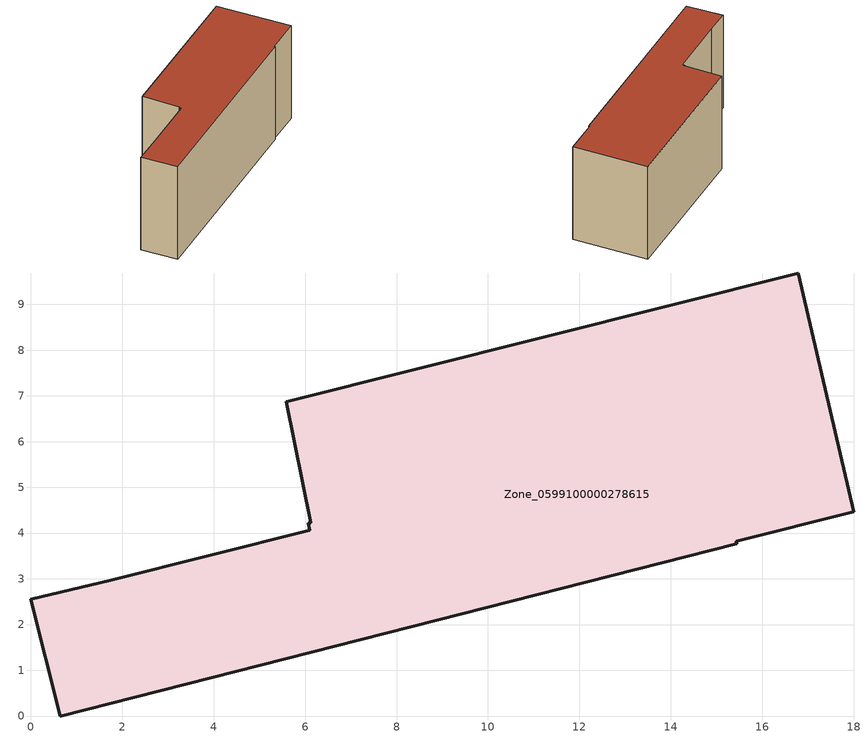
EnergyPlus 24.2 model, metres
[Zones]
Zone_0599100000278615
 floor ground (C_G): 18,4.47 15.43,3.83 15.45,3.77 0.64,0 0,2.55 1.75,2.96 6.11,4.07 6.07,4.22 6.12,4.23 5.59,6.87 16.78,9.69 z0
 wall outside (C_F): 0,2.55 0.64,0 15.45,3.77 15.43,3.83 18,4.47 16.78,9.69 5.59,6.87 6.12,4.23 6.07,4.22 6.11,4.07 1.75,2.96 0,2.55 z0:7.18
 roof outside (C_R): 5.59,6.87 6.12,4.23 6.07,4.22 6.11,4.07 1.75,2.96 0,2.55 0.64,0 15.45,3.77 15.43,3.83 18,4.47 16.78,9.69 z7.18
[BUILDING]
Pand.0599100000278615: North Axis=0; Terrain=City; Loads Convergence Tolerance Value=0.04; Temperature Convergence Tolerance Value=0.4; Solar Distribution=FullExterior; Maximum Number of Warmup Days=25; Minimum Number of Warmup Days=1
[Site:Location]
Rotterdam.The.Hague.AP_ZH_NLD Design_Conditions: Latitude=51.96; Longitude=4.45; Time Zone=1; Elevation=-4.5
[SITE:GROUNDTEMPERATURE:BUILDINGSURFACE]
18, 18, 18, 18, 18, 18, 18, 18, 18, 18, 18, 18
[MATERIAL] Thermal Absorptance=0.9; Solar Absorptance=0.7; Visible Absorptance=0.7
Name | Roughness | Thickness | Conductivity | Density | Specific Heat
G.TI.1975-1991 | MediumSmooth | 0.15 | 0.288461 | 540 | 1210
F.TI.1975-1991 | Rough | 0.3 | 0.230769 | 1920 | 840
R.TI.1975-1991 | MediumRough | 0.2 | 0.153846 | 1500 | 1000
[CONSTRUCTION]
C_G: G.TI.1975-1991
C_F: F.TI.1975-1991
C_R: R.TI.1975-1991
[ZONE]
Zone_0599100000278615: Type=1; Multiplier=1; Ceiling Height=Autocalculate; Volume=Autocalculate; Floor Area=autocalculate; Part of Total Floor Area=Yes
[ZONEINFILTRATION:DESIGNFLOWRATE]
Infil_Zone_0599100000278615: Zone or ZoneList or Space or SpaceList=Zone_0599100000278615; Schedule=AlwaysOn; Design Flow Rate Calculation Method=Flow/Area; Flow Rate per Floor Area=0.003; Constant Term Coefficient=1; Temperature Term Coefficient=0; Velocity Term Coefficient=0; Velocity Squared Term Coefficient=0
[HVACTEMPLATE:ZONE:IDEALLOADSAIRSYSTEM]
Zone_0599100000278615: Maximum Heating Supply Air Temperature=50; Minimum Cooling Supply Air Temperature=13; Maximum Heating Supply Air Humidity Ratio=0.0156; Minimum Cooling Supply Air Humidity Ratio=0.0077; Heating Limit=NoLimit; Cooling Limit=NoLimit; Dehumidification Control Type=ConstantSensibleHeatRatio; Cooling Sensible Heat Ratio=0.7; Dehumidification Setpoint=60; Humidification Control Type=None; Humidification Setpoint=30; Outdoor Air Method=None; Outdoor Air Flow Rate per Person=0.00944; Outdoor Air Flow Rate per Zone Floor Area=0; Outdoor Air Flow Rate per Zone=0; Demand Controlled Ventilation Type=None; Outdoor Air Economizer Type=NoEconomizer; Heat Recovery Type=None; Sensible Heat Recovery Effectiveness=0.7; Latent Heat Recovery Effectiveness=0.65
[ZONECONTROL:THERMOSTAT]
ThermostatControl_Zone_0599100000278615: Zone or ZoneList=Zone_0599100000278615; Control Type Schedule=DualSetpointControlType; Control 1=Thermostat_Zone_0599100000278615; Temperature Difference Between Cutout And Setpoint=0
[THERMOSTATSETPOINT:DUALSETPOINT]
Thermostat_Zone_0599100000278615: Heating Setpoint Temperature Schedule=HeatingSetpoint_Zone_0599100000278615; Cooling Setpoint Temperature Schedule=CoolingSetpoint_Zone_0599100000278615
[SCHEDULE:COMPACT]
HeatingSetpoint_Zone_0599100000278615: Through: 12/31, For: AllDays, Until: 24:00, 21
CoolingSetpoint_Zone_0599100000278615: Through: 12/31, For: AllDays, Until: 24:00, 24
DualSetpointControlType: Through: 12/31, For: AllDays, Until: 24:00, 4
AlwaysOn: Through: 12/31, For: AllDays, Until: 24:00, 1
